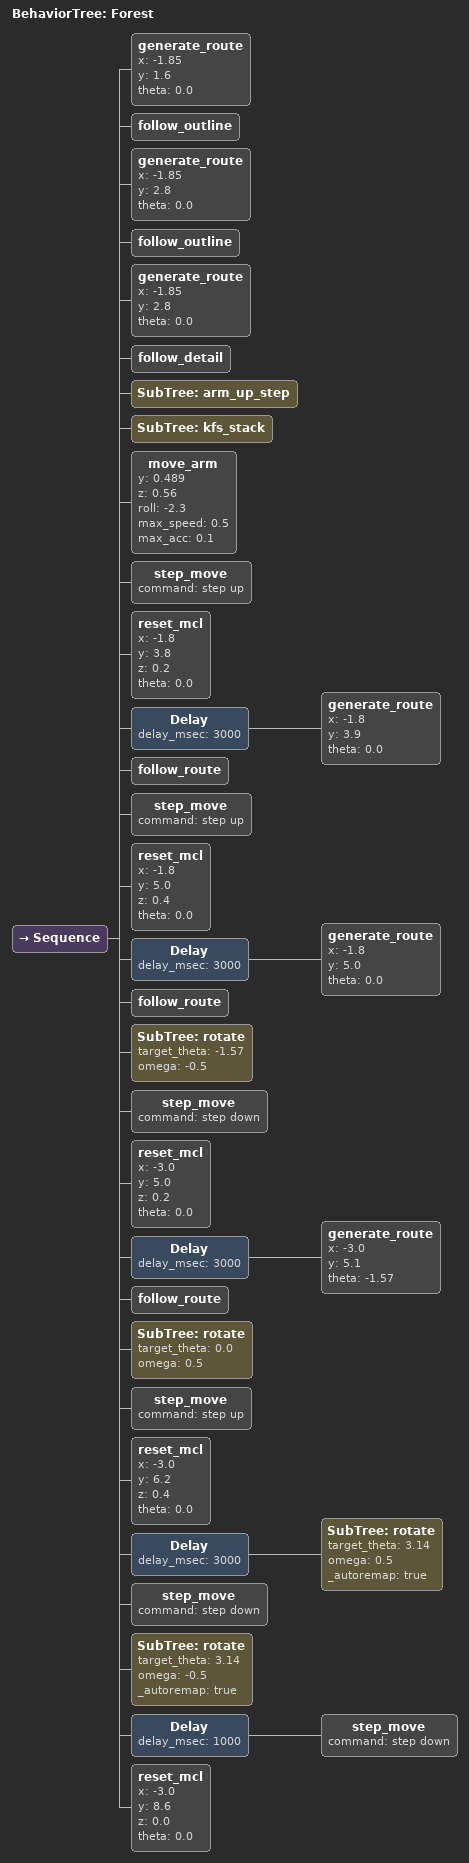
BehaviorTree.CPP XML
<?xml version="1.0" encoding="UTF-8"?>
<root BTCPP_format="4">
  <include path="../operation/arm_front_step.xml"/>

  <include path="../operation/arm_up_step.xml"/>

  <include path="../operation/arm_down_step.xml"/>

  <include path="../operation/kfs_stack.xml"/>

  <include path="../common/bt_node_models.xml"/>

  <BehaviorTree ID="Forest">
    <Sequence>
      <generate_route x="-1.85"
                      y="1.6"
                      theta="0.0"/>
      <follow_outline/>
      <generate_route x="-1.85"
                      y="2.8"
                      theta="0.0"/>
      <follow_outline/>
      <generate_route x="-1.85"
                      y="2.8"
                      theta="0.0"/>
      <follow_detail/>
      <SubTree ID="arm_up_step"/>
      <SubTree ID="kfs_stack"/>
      <move_arm y="0.489"
                z="0.56"
                roll="-2.3"
                max_speed="0.5"
                max_acc="0.1"/>
      <step_move command="step up"/>
      <reset_mcl x="-1.8"
                 y="3.8"
                 z="0.2"
                 theta="0.0"/>
      <Delay delay_msec="3000">
        <generate_route x="-1.8"
                        y="3.9"
                        theta="0.0"/>
      </Delay>
      <follow_route/>
      <step_move command="step up"/>
      <reset_mcl x="-1.8"
                 y="5.0"
                 z="0.4"
                 theta="0.0"/>
      <Delay delay_msec="3000">
        <generate_route x="-1.8"
                        y="5.0"
                        theta="0.0"/>
      </Delay>
      <follow_route/>
      <SubTree ID="rotate"
               target_theta="-1.57"
               omega="-0.5"/>
      <step_move command="step down"/>
      <reset_mcl x="-3.0"
                 y="5.0"
                 z="0.2"
                 theta="0.0"/>
      <Delay delay_msec="3000">
        <generate_route x="-3.0"
                        y="5.1"
                        theta="-1.57"/>
      </Delay>
      <follow_route/>
      <SubTree ID="rotate"
               target_theta="0.0"
               omega="0.5"/>
      <step_move command="step up"/>
      <reset_mcl x="-3.0"
                 y="6.2"
                 z="0.4"
                 theta="0.0"/>
      <Delay delay_msec="3000">
        <SubTree ID="rotate"
                 target_theta="3.14"
                 omega="0.5"
                 _autoremap="true"/>
      </Delay>
      <step_move command="step down"/>
      <SubTree ID="rotate"
               target_theta="3.14"
               omega="-0.5"
               _autoremap="true"/>
      <Delay delay_msec="1000">
        <step_move command="step down"/>
      </Delay>
      <reset_mcl x="-3.0"
                 y="8.6"
                 z="0.0"
                 theta="0.0"/>
    </Sequence>
  </BehaviorTree>

</root>
